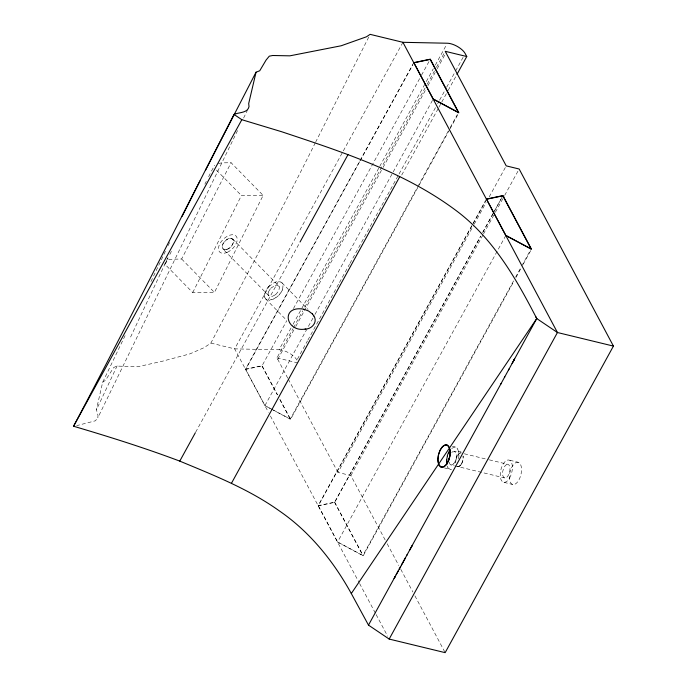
<?xml version="1.0" encoding="UTF-8"?>
<svg xmlns="http://www.w3.org/2000/svg" width="687" height="687" viewBox="0 0 687 687"><rect width="100%" height="100%" fill="white"/><g stroke="black" fill="none" stroke-linecap="round" stroke-linejoin="round"><path stroke-width="0.52" stroke-dasharray="3.44 2.58" d="M458.761 455.206L458.77 454.107M268.162 292.92C267.389 295.341 270.008 297.299 272.224 296.389M461.2 453.025L459.74 453.197L458.263 454.433A6.99 3.426 -76.4 0 0 457.344 455.816L456.091 459.156L455.782 462.909A6.99 3.426 -76.4 0 1 456.177 458.813C456.786 451.943 469.023 451.256 452.467 451.857M268.17 292.834L268.402 291.958M458.332 458.641L458.444 458.066M125.094 335.634L102.655 382.298L96.927 407.314C95.373 410.886 98.911 413.875 97.829 417.825L95.373 420.805L76.721 425.614M264.598 293.916L266.65 289.236M282.666 289.133L283.07 284.976A11.344 6.544 -44.1 0 0 282.709 283.954L282.374 283.345A11.396 6.561 -43.3 0 0 281.421 282.4A11.456 6.621 -45.9 0 0 280.871 282.031M268.48 291.743L270.661 288.342M167.946 257.668L129.517 339.335M117.134 365.87L96.309 410.019M165.412 251.287L149.878 283.825M168.117 245.602L170.376 240.871M164.889 264.186L167.989 259.849L169.509 259.343L181.643 258.99L231.081 162.707L263.13 195.383L214.447 292.43L192.729 292.568L164.889 264.186L168.014 258.037M237.539 130.599L97.829 417.825M243.619 118.061L247.354 110.349M211.467 171.08L214.688 165.249M368.73 37.115L315.814 141.762M192.729 292.568L241.412 195.529L263.13 195.383M208.642 176.714L211.072 171.896M204.863 184.176L206.28 181.377M169.861 254.413L172.179 249.879M315.342 142.707C281.816 210.17 245.723 276.303 210.875 343.096L204.056 347.682L189.913 353.874L161.746 361.388L137.709 366.755L116.884 366.068L113.707 367.502L105.618 380.109L102.655 382.298M457.224 466.318C461.93 467.272 463.562 459.792 463.072 456.022M281.953 290.824L281.249 292.087M461.449 464.034L462.755 460.788L463.184 457.327A6.99 3.426 -76.4 0 0 463.09 456.099M402.925 42.311L234.662 348.867L268.419 412.252M195.623 432.235L299.618 242.786M413.754 62.654L245.499 369.211L262.039 365.742L277.557 394.905M272.438 409.555L264.95 405.553L245.68 369.357L359.739 161.539M360.254 160.603L412.904 64.681M245.68 369.357L261.962 365.948L286.805 320.606M293.443 308.583L421.002 76.111M421.517 75.175L430.294 59.185M210.875 343.096L234.662 348.867L279.068 349.777L292.593 325.149M293.091 324.23L379.224 167.31M379.731 166.391L425.296 83.367M426.301 81.547L433.308 68.769M435.318 65.119L446.335 45.05M287.767 378.168L276.964 357.867L292.963 328.712M293.478 327.776L302.769 310.85M304.83 307.089L425.098 87.988M427.159 84.226L434.39 71.062M436.451 67.3L444.197 53.191M277.737 359.318L295.281 327.347M295.796 326.402L382.513 168.427M383.028 167.482L425.871 89.43M427.932 85.669L435.163 72.504M437.224 68.743L446 52.762M312.954 318.098L264.899 405.648L270.403 408.585M314.964 314.431L432.647 100.036M297.402 359.181L307.424 340.941M307.922 340.022L338.966 283.456M339.472 282.546L349.485 264.297M349.984 263.387L398.563 174.884M399.061 173.974L435.618 107.37M437.628 103.72L439.13 100.989M439.628 100.07L444.137 91.86M446.636 87.301L454.648 72.702M455.653 70.881L463.167 57.193M401.723 175.022L438.375 108.254M438.89 107.318L447.666 91.328M448.182 90.383L456.434 75.338M273.374 410.053L290.232 419.044L417.189 187.723M417.713 186.778L448.156 131.294M450.225 127.533L457.448 114.368M271.322 409.074L290.584 419.353L418.581 186.151M419.096 185.207L449.547 129.723M450.062 128.787L458.839 112.797M486.396 199.075L318.141 505.632L334.672 502.171L480.737 236.045M513.575 280.889L362.865 555.474L337.592 541.983L318.321 505.787L485.537 201.111M385.167 539.965L350.877 475.567L337.961 472.433L473.704 225.121M474.228 224.185L486.095 202.553M489.196 196.911L506.225 165.876M482.798 232.283L494.159 211.596M494.674 210.66L502.927 195.615M318.321 505.787L334.595 502.377L480.66 236.251M482.721 232.489L493.043 213.683M493.558 212.747L501.819 197.701M350.877 475.567L483.013 234.842M483.528 233.898L494.889 213.21M495.404 212.274L504.181 196.284M504.696 195.348L519.149 169.011M505.804 235.521L337.54 542.077L363.217 555.783L513.928 281.198M515.636 277.127L521.313 266.779M521.828 265.843L530.604 249.853M515.989 277.436L521.15 268.033M523.219 264.272L531.472 249.226M461.552 463.854L459.766 466.044M457.98 454.811L458.263 454.433M453.789 463.639C456.323 460.599 457.284 455.18 455.472 452.166M279.669 294.251L280.021 293.821M453.892 463.519C452.827 465.803 447.881 464.472 454.03 465.674M270.798 288.205L275.152 285.44M451.694 452.553L452.544 451.797M268.72 286.659L274.207 282.649A11.344 6.544 -44.1 0 1 276.071 281.928A11.456 6.647 -44.9 0 1 278.141 281.524L280.846 282.065M451.599 448.448L454.966 446.971A11.361 5.573 -75.8 0 1 455.799 447.177A11.524 5.668 -75.4 0 1 456.546 447.581L457.164 448.25A11.327 5.676 -74.5 0 1 457.654 449.109M460.135 465.734L459.191 466.404A6.99 3.426 -76.4 0 1 458.074 466.636L457.113 466.241M275.736 294.551L278.733 290.962L279.454 287.175M275.564 294.68L272.421 296.329M275.805 297.746L276.741 297.059A11.413 6.595 -44.4 0 0 278.913 295.101M273.89 298.879L272.937 299.317A11.396 6.432 -43.6 0 1 271.58 299.755M226.401 249.484C231.502 249.141 237.608 237.942 229.458 238.501M226.538 249.441L225.971 249.587M275.247 285.414L276.045 285.242M229.441 238.501C224.477 238.733 218.08 249.656 225.894 249.596M218.397 163.609L221.454 162.879L231.081 162.707M276.423 285.208L276.938 285.208A7.136 3.993 -41.3 0 1 277.144 285.242L279.154 286.436M518.299 462.299A11.439 5.616 -76.4 0 0 509.376 477.525A11.439 5.616 -76.4 0 0 518.694 480.325A11.439 5.616 -76.4 0 0 518.299 462.299L508.586 459.972M454.262 451.342L455.404 452.08M450.964 464.927L449.796 463.983L449.118 462.136M276.964 357.867L297.471 362.839M452.355 446.301L455.533 447.074M464.326 453.789L488.268 459.594M489.307 459.843L508.045 464.395A6.99 3.426 -76.4 0 1 508.286 475.404A6.99 3.426 -76.4 0 1 502.592 473.695A6.99 3.426 -76.4 0 1 508.045 464.395M454.828 465.872L504.576 477.937M444.386 467.916L450.122 469.307A11.378 5.582 -76.3 0 0 450.998 469.376A11.404 5.616 -77.1 0 0 451.608 469.255M504.026 482.351L512.614 484.464M450.122 469.307L448.216 468.062M264.761 297.488L266.195 299.36A11.507 6.621 -44.1 0 0 267.423 299.918A11.404 6.552 -44.1 0 0 269.167 300.142M268.815 295.753L222.794 248.84M216.405 170.032L241.412 195.529M281.936 282.821L307.991 309.39M232.816 239.093L278.836 286.007M265.68 298.931L286.513 320.168M181.643 258.99L214.447 292.43M279.214 286.548L279.411 287.037M387.185 543.752L398.778 565.53M400.796 569.317L412.896 592.048M414.914 595.835L445.159 652.65M288.274 379.112L337.961 472.433M280.064 399.602L290.584 419.353M334.672 502.171L363.217 555.783M261.962 365.948L277.333 394.827M279.815 399.482L290.232 419.044M334.595 502.377L362.865 555.474M270.42 416.021L359.095 582.567M359.593 583.512L375.643 613.646M376.132 614.582L387.674 636.248M457.688 449.058L458.538 451.642M279.068 349.777A12.718 5.35 28.8 0 1 296.904 360.1M447.589 466.885A11.49 5.427 -78.2 0 1 447.323 466.207M448.19 468.105A11.524 5.651 -76.3 0 1 447.512 467.023M458.942 455.12A11.404 5.874 -76 0 1 458.633 458.057M458.701 451.453A11.456 5.736 -75.7 0 1 458.976 453.97M264.426 296.432A11.439 6.638 -44 0 1 264.512 293.95M264.796 297.462A11.447 6.569 -44.9 0 1 264.547 296.363M269.854 300.245A11.619 6.801 -45.9 0 1 269.098 300.271M271.631 299.532A11.499 6.501 -43.3 0 1 269.991 299.901M275.762 297.6A11.404 6.415 -43.9 0 1 273.881 298.725M279.721 294.276A11.653 6.707 -44.4 0 1 278.948 295.135M281.163 292.069A11.335 6.501 -44.5 0 1 279.944 293.778M282.769 289.115A11.481 6.733 -43.8 0 1 282.056 290.824M267.483 287.887A11.447 6.587 -44.5 0 1 268.626 286.582M266.779 289.27A11.567 6.389 -45 0 1 267.715 287.99M509.548 478.109A11.439 5.616 -76.4 0 0 509.153 460.084A11.439 5.616 -76.4 0 0 500.23 475.301A11.439 5.616 -76.4 0 0 509.548 478.109M227.431 252.249A11.439 6.587 -44.4 0 0 236.165 236.165A11.439 6.587 -44.4 0 0 219.934 243.619A11.439 6.587 -44.4 0 0 227.431 252.249M227.543 249.063A6.99 4.028 -44.4 0 0 232.953 239.239A6.99 4.028 -44.4 0 0 223.035 243.73A6.99 4.028 -44.4 0 0 227.543 249.063"/><path stroke-width="1.03" d="M450.165 452.724L449.444 447.89L447.34 445.167M450.157 453.119L449.186 458.796M448.98 459.972L450.303 454.682M446.653 460.548L446.705 459.972M456.958 74.402L466.765 56.532L465.168 53.543A12.718 5.35 28.8 0 0 447.331 43.229L402.925 42.311L370.113 34.35L366.454 36.797L341.147 45.78L289.888 55.836L272.705 55.501L269.295 56.162L266.101 60.044L259.738 70.77L256.045 72.187L248.694 103.548L249.02 106.622C247.595 113.252 238.827 112.179 234.027 114.437C180.398 218.303 128.28 322.916 73.569 426.241C109.31 436.803 144.888 447.976 179.771 461.114C214.018 475.344 248.952 489.153 279.317 510.879C309.846 531.824 333.53 561.305 351.306 593.542L368.49 625.118L389.168 639.065M447.46 455.979L446.936 458.246A11.516 5.59 -76.4 0 0 446.79 459.947M449.161 458.856C447.967 462.325 445.7 467.615 441.26 467.151M448.027 461.758L448.242 461.303M440.015 450.397L438.452 454.923L437.894 459.612M448.568 452.922L449.212 451.634M182.081 216.362L200.029 180.853M440.032 450.354L442.557 446.619L445.296 444.927M256.045 72.187L205.499 170.256M512.803 362.204L513.086 361.688M404.677 559.192L405.442 557.792M411.221 547.264L411.539 546.689M514.082 359.868L513.799 360.392M398.091 571.18L398.331 570.76M400.435 566.921C401.483 564.997 399.748 568.175 400.521 566.766M504.404 377.507L504.739 376.897L504.481 377.361M512.09 363.5L512.734 362.324M513.97 360.074L514.64 358.863M400.753 566.337L368.49 625.118M401.801 564.422L403.054 562.146L401.208 565.504L401.466 565.04M411.805 546.208L411.582 546.603L412.08 545.701M394.553 577.63L395.223 576.419L394.089 578.488M403.338 561.64L404.66 559.227M406.756 555.397L407.297 554.418M500.703 384.248L501.115 383.492M508.543 369.958L509.153 368.85M513.515 360.898L513.275 361.336M513.842 360.314L514.228 359.602M73.569 426.241L241.833 119.701L281.601 131.715C341.74 151.767 403.887 171.733 455.318 209.982C492.485 237.367 516.023 278.287 536.753 318.562L557.44 332.517L613.431 346.093L445.159 652.65L389.177 639.065L557.44 332.517L402.925 42.311M179.771 461.114L195.323 432.784M300.039 242.013L348.043 154.566M231.502 483.201L399.765 176.653M409.589 550.244L410.002 549.497M402.453 563.246L536.753 318.562L535.671 316.57M396.15 574.727L397.206 572.795M410.148 549.222L410.92 547.814M397.49 572.28L397.79 571.739M351.306 593.542L536.753 318.562M303.834 309.21C280.073 305.037 285.826 332.396 304.976 329.116M413.754 62.654L430.294 59.185L458.839 112.797L433.162 99.091M486.396 199.075L502.927 195.615L531.472 249.226L505.804 235.521M445.485 444.893L446.37 444.867M305.097 329.107L305.483 329.064M305.569 329.056C312.018 329.064 317.944 321.791 313.847 315.917M446.395 444.875L446.799 444.953A11.439 5.616 -76.4 0 1 447.383 462.798A11.439 5.616 -76.4 0 1 437.954 460.427L437.902 460.144M466.765 56.532L445.228 51.31L506.225 165.876L519.149 169.011L613.431 346.093M303.937 309.236L308.609 311.022L312.576 314.096M441.234 467.143L438.864 464.816L437.911 460.436A11.439 5.616 -76.4 0 1 446.748 444.944M234.027 114.437L241.833 119.701M312.448 313.95L313.907 316.02M449.109 451.428A11.43 5.797 -77.1 0 1 450.114 449.865M447.297 455.919A11.447 5.754 -76.5 0 1 448.456 452.776M446.662 462.162A11.439 5.539 -76.6 0 1 446.713 460.522M446.644 462.179A11.284 5.685 -75.7 0 0 446.739 463.708A11.567 5.505 -77.2 0 0 446.859 464.652M399.74 568.183L399.31 568.965L399.74 568.183M398.992 569.54L398.992 569.54M430.208 59.391L413.935 62.8L433.205 98.997L458.478 112.488L430.208 59.391M502.85 195.821L486.568 199.23L505.838 235.426L531.12 248.917L502.85 195.821"/></g></svg>
